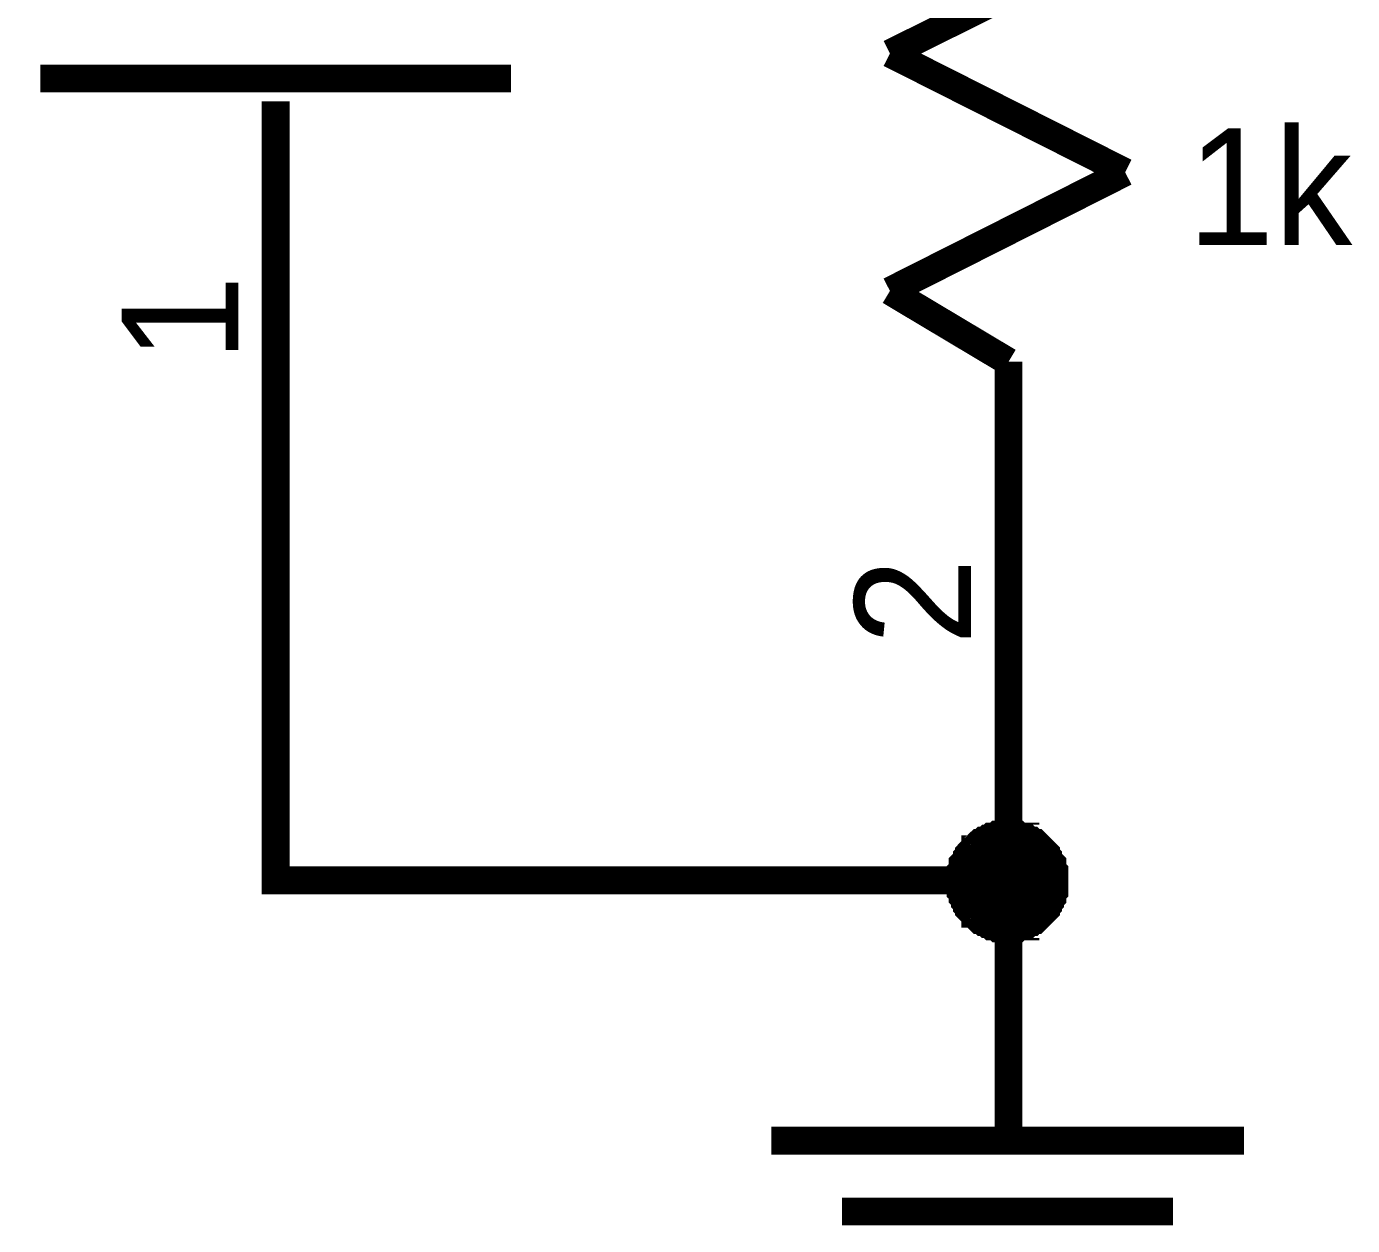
# Model space of a CAD drawing. Header units: millimetres. Extents: x 0 to 800, y 0 to 567.
# Drawn here: x 564.51 to 578.78, y 381.35 to 394.24 of the extents above; entities that cross this region are included whole.
import ezdxf

# ---------------------------------------------------------------- set-up
doc = ezdxf.new("R2010")
doc.units = ezdxf.units.MM
doc.layers.add('Sheet', color=255, linetype='Continuous')

msp = doc.modelspace()

# ---------------------------------------------------------------- linework, layer by layer
at = {"layer": 'Sheet'}
for points, const_width in [([(573.801, 393.95), (576.332, 395.204)], 0.3), ([(576.332, 392.673), (573.801, 393.95)], 0.3), ([(569.724, 393.681), (564.662, 393.681)], 0.3), ([(567.193, 393.434), (567.193, 391.911)], 0.3), ([(567.193, 393.434), (567.193, 393.188)], 0.3), ([(573.801, 391.396), (576.332, 392.673)], 0.3), ([(567.193, 391.911), (567.193, 385.057), (575.077, 385.057)], 0.3), ([(575.077, 390.634), (573.801, 391.396)], 0.3), ([(575.077, 390.634), (575.077, 385.55)], 0.3), ([(575.077, 390.634), (575.077, 389.873)], 0.3), ([(574.562, 385.057), (574.562, 385.08), (574.562, 385.102), (574.562, 385.124), (574.562, 385.147), (574.585, 385.169), (574.585, 385.192), (574.585, 385.236), (574.607, 385.259), (574.607, 385.259), (574.629, 385.281), (574.629, 385.304), (574.652, 385.326), (574.652, 385.348), (574.674, 385.371), (574.697, 385.393), (574.719, 385.393), (574.719, 385.416), (574.741, 385.438), (574.764, 385.46), (574.786, 385.46), (574.809, 385.483), (574.831, 385.483), (574.853, 385.505), (574.876, 385.505), (574.898, 385.528), (574.921, 385.528), (574.943, 385.528), (574.965, 385.55), (574.988, 385.55), (575.033, 385.55), (575.055, 385.55), (575.077, 385.55)], 0.3), ([(574.562, 385.057), (574.562, 385.08), (574.562, 385.102), (574.562, 385.124), (574.562, 385.147), (574.585, 385.169), (574.585, 385.192), (574.585, 385.236), (574.607, 385.259), (574.607, 385.259), (574.629, 385.281), (574.629, 385.304), (574.652, 385.326), (574.652, 385.348), (574.674, 385.371), (574.697, 385.393), (574.719, 385.393), (574.719, 385.416), (574.741, 385.438), (574.764, 385.46), (574.786, 385.46), (574.809, 385.483), (574.831, 385.483), (574.853, 385.505), (574.876, 385.505), (574.898, 385.528), (574.921, 385.528), (574.943, 385.528), (574.965, 385.55), (574.988, 385.55), (575.033, 385.55), (575.055, 385.55), (575.077, 385.55)], 0.3), ([(574.562, 385.057), (574.562, 385.08), (574.562, 385.102), (574.562, 385.124), (574.562, 385.147), (574.585, 385.169), (574.585, 385.192), (574.585, 385.236), (574.607, 385.259), (574.607, 385.259), (574.629, 385.281), (574.629, 385.304), (574.652, 385.326), (574.652, 385.348), (574.674, 385.371), (574.697, 385.393), (574.719, 385.393), (574.719, 385.416), (574.741, 385.438), (574.764, 385.46), (574.786, 385.46), (574.809, 385.483), (574.831, 385.483), (574.853, 385.505), (574.876, 385.505), (574.898, 385.528), (574.921, 385.528), (574.943, 385.528), (574.965, 385.55), (574.988, 385.55), (575.033, 385.55), (575.055, 385.55), (575.077, 385.55)], 0.3), ([(574.562, 385.057), (574.562, 385.08), (574.562, 385.102), (574.562, 385.124), (574.562, 385.147), (574.585, 385.169), (574.585, 385.192), (574.585, 385.236), (574.607, 385.259), (574.607, 385.259), (574.629, 385.281), (574.629, 385.304), (574.652, 385.326), (574.652, 385.348), (574.674, 385.371), (574.697, 385.393), (574.719, 385.393), (574.719, 385.416), (574.741, 385.438), (574.764, 385.46), (574.786, 385.46), (574.809, 385.483), (574.831, 385.483), (574.853, 385.505), (574.876, 385.505), (574.898, 385.528), (574.921, 385.528), (574.943, 385.528), (574.965, 385.55), (574.988, 385.55), (575.033, 385.55), (575.055, 385.55), (575.077, 385.55)], 0.3), ([(575.077, 385.55), (575.077, 385.057), (575.077, 384.788)], 0.3), ([(575.077, 385.55), (575.077, 385.55)], 0.3), ([(575.077, 385.55), (575.1, 385.55), (575.122, 385.55), (575.145, 385.55), (575.167, 385.55), (575.189, 385.528), (575.212, 385.528), (575.257, 385.528), (575.257, 385.505), (575.279, 385.505), (575.301, 385.483), (575.324, 385.483), (575.346, 385.46), (575.369, 385.46), (575.391, 385.438), (575.413, 385.416), (575.436, 385.393), (575.436, 385.393), (575.458, 385.371), (575.481, 385.348), (575.481, 385.326), (575.503, 385.304), (575.503, 385.281), (575.525, 385.259), (575.525, 385.259), (575.548, 385.236), (575.548, 385.192), (575.548, 385.169), (575.57, 385.147), (575.57, 385.124), (575.57, 385.102), (575.57, 385.08), (575.57, 385.057)], 0.3), ([(575.077, 385.55), (575.077, 385.55)], 0.3), ([(575.077, 385.55), (575.1, 385.55), (575.122, 385.55), (575.145, 385.55), (575.167, 385.55), (575.189, 385.528), (575.212, 385.528), (575.257, 385.528), (575.257, 385.505), (575.279, 385.505), (575.301, 385.483), (575.324, 385.483), (575.346, 385.46), (575.369, 385.46), (575.391, 385.438), (575.413, 385.416), (575.436, 385.393), (575.436, 385.393), (575.458, 385.371), (575.481, 385.348), (575.481, 385.326), (575.503, 385.304), (575.503, 385.281), (575.525, 385.259), (575.525, 385.259), (575.548, 385.236), (575.548, 385.192), (575.548, 385.169), (575.57, 385.147), (575.57, 385.124), (575.57, 385.102), (575.57, 385.08), (575.57, 385.057)], 0.3), ([(575.077, 385.55), (575.077, 385.55)], 0.3), ([(575.077, 385.55), (575.1, 385.55), (575.122, 385.55), (575.145, 385.55), (575.167, 385.55), (575.189, 385.528), (575.212, 385.528), (575.257, 385.528), (575.257, 385.505), (575.279, 385.505), (575.301, 385.483), (575.324, 385.483), (575.346, 385.46), (575.369, 385.46), (575.391, 385.438), (575.413, 385.416), (575.436, 385.393), (575.436, 385.393), (575.458, 385.371), (575.481, 385.348), (575.481, 385.326), (575.503, 385.304), (575.503, 385.281), (575.525, 385.259), (575.525, 385.259), (575.548, 385.236), (575.548, 385.192), (575.548, 385.169), (575.57, 385.147), (575.57, 385.124), (575.57, 385.102), (575.57, 385.08), (575.57, 385.057)], 0.3), ([(575.077, 385.55), (575.077, 385.55)], 0.3), ([(575.077, 385.55), (575.1, 385.55), (575.122, 385.55), (575.145, 385.55), (575.167, 385.55), (575.189, 385.528), (575.212, 385.528), (575.257, 385.528), (575.257, 385.505), (575.279, 385.505), (575.301, 385.483), (575.324, 385.483), (575.346, 385.46), (575.369, 385.46), (575.391, 385.438), (575.413, 385.416), (575.436, 385.393), (575.436, 385.393), (575.458, 385.371), (575.481, 385.348), (575.481, 385.326), (575.503, 385.304), (575.503, 385.281), (575.525, 385.259), (575.525, 385.259), (575.548, 385.236), (575.548, 385.192), (575.548, 385.169), (575.57, 385.147), (575.57, 385.124), (575.57, 385.102), (575.57, 385.08), (575.57, 385.057)], 0.3), ([(574.562, 385.057), (574.562, 385.08), (574.562, 385.102), (574.562, 385.124), (574.562, 385.147), (574.585, 385.169), (574.585, 385.192), (574.585, 385.236), (574.607, 385.259), (574.607, 385.259), (574.629, 385.281), (574.629, 385.304), (574.652, 385.326), (574.652, 385.348), (574.674, 385.371), (574.697, 385.393), (574.719, 385.393), (574.719, 385.416), (574.741, 385.438), (574.764, 385.46), (574.786, 385.46), (574.809, 385.483), (574.831, 385.483), (574.853, 385.505), (574.876, 385.505), (574.898, 385.528), (574.921, 385.528), (574.943, 385.528), (574.965, 385.55), (574.988, 385.55), (575.033, 385.55), (575.055, 385.55), (575.077, 385.55)], 0.0991), ([(574.562, 385.057), (574.562, 385.08), (574.562, 385.102), (574.562, 385.124), (574.562, 385.147), (574.585, 385.169), (574.585, 385.192), (574.585, 385.236), (574.607, 385.259), (574.607, 385.259), (574.629, 385.281), (574.629, 385.304), (574.652, 385.326), (574.652, 385.348), (574.674, 385.371), (574.697, 385.393), (574.719, 385.393), (574.719, 385.416), (574.741, 385.438), (574.764, 385.46), (574.786, 385.46), (574.809, 385.483), (574.831, 385.483), (574.853, 385.505), (574.876, 385.505), (574.898, 385.528), (574.921, 385.528), (574.943, 385.528), (574.965, 385.55), (574.988, 385.55), (575.033, 385.55), (575.055, 385.55), (575.077, 385.55)], 0.0991), ([(574.562, 385.057), (574.562, 385.08), (574.562, 385.102), (574.562, 385.124), (574.562, 385.147), (574.585, 385.169), (574.585, 385.192), (574.585, 385.236), (574.607, 385.259), (574.607, 385.259), (574.629, 385.281), (574.629, 385.304), (574.652, 385.326), (574.652, 385.348), (574.674, 385.371), (574.697, 385.393), (574.719, 385.393), (574.719, 385.416), (574.741, 385.438), (574.764, 385.46), (574.786, 385.46), (574.809, 385.483), (574.831, 385.483), (574.853, 385.505), (574.876, 385.505), (574.898, 385.528), (574.921, 385.528), (574.943, 385.528), (574.965, 385.55), (574.988, 385.55), (575.033, 385.55), (575.055, 385.55), (575.077, 385.55)], 0.0991), ([(574.562, 385.057), (574.562, 385.08), (574.562, 385.102), (574.562, 385.124), (574.562, 385.147), (574.585, 385.169), (574.585, 385.192), (574.585, 385.236), (574.607, 385.259), (574.607, 385.259), (574.629, 385.281), (574.629, 385.304), (574.652, 385.326), (574.652, 385.348), (574.674, 385.371), (574.697, 385.393), (574.719, 385.393), (574.719, 385.416), (574.741, 385.438), (574.764, 385.46), (574.786, 385.46), (574.809, 385.483), (574.831, 385.483), (574.853, 385.505), (574.876, 385.505), (574.898, 385.528), (574.921, 385.528), (574.943, 385.528), (574.965, 385.55), (574.988, 385.55), (575.033, 385.55), (575.055, 385.55), (575.077, 385.55)], 0.0991), ([(575.077, 385.55), (575.077, 385.55)], 0.0991), ([(575.077, 385.55), (575.1, 385.55), (575.122, 385.55), (575.145, 385.55), (575.167, 385.55), (575.189, 385.528), (575.212, 385.528), (575.257, 385.528), (575.257, 385.505), (575.279, 385.505), (575.301, 385.483), (575.324, 385.483), (575.346, 385.46), (575.369, 385.46), (575.391, 385.438), (575.413, 385.416), (575.436, 385.393), (575.436, 385.393), (575.458, 385.371), (575.481, 385.348), (575.481, 385.326), (575.503, 385.304), (575.503, 385.281), (575.525, 385.259), (575.525, 385.259), (575.548, 385.236), (575.548, 385.192), (575.548, 385.169), (575.57, 385.147), (575.57, 385.124), (575.57, 385.102), (575.57, 385.08), (575.57, 385.057)], 0.0991), ([(575.077, 385.55), (575.077, 385.55)], 0.0991), ([(575.077, 385.55), (575.1, 385.55), (575.122, 385.55), (575.145, 385.55), (575.167, 385.55), (575.189, 385.528), (575.212, 385.528), (575.257, 385.528), (575.257, 385.505), (575.279, 385.505), (575.301, 385.483), (575.324, 385.483), (575.346, 385.46), (575.369, 385.46), (575.391, 385.438), (575.413, 385.416), (575.436, 385.393), (575.436, 385.393), (575.458, 385.371), (575.481, 385.348), (575.481, 385.326), (575.503, 385.304), (575.503, 385.281), (575.525, 385.259), (575.525, 385.259), (575.548, 385.236), (575.548, 385.192), (575.548, 385.169), (575.57, 385.147), (575.57, 385.124), (575.57, 385.102), (575.57, 385.08), (575.57, 385.057)], 0.0991), ([(575.077, 385.55), (575.077, 385.55)], 0.0991), ([(575.077, 385.55), (575.1, 385.55), (575.122, 385.55), (575.145, 385.55), (575.167, 385.55), (575.189, 385.528), (575.212, 385.528), (575.257, 385.528), (575.257, 385.505), (575.279, 385.505), (575.301, 385.483), (575.324, 385.483), (575.346, 385.46), (575.369, 385.46), (575.391, 385.438), (575.413, 385.416), (575.436, 385.393), (575.436, 385.393), (575.458, 385.371), (575.481, 385.348), (575.481, 385.326), (575.503, 385.304), (575.503, 385.281), (575.525, 385.259), (575.525, 385.259), (575.548, 385.236), (575.548, 385.192), (575.548, 385.169), (575.57, 385.147), (575.57, 385.124), (575.57, 385.102), (575.57, 385.08), (575.57, 385.057)], 0.0991), ([(575.077, 385.55), (575.077, 385.55)], 0.0991), ([(575.077, 385.55), (575.1, 385.55), (575.122, 385.55), (575.145, 385.55), (575.167, 385.55), (575.189, 385.528), (575.212, 385.528), (575.257, 385.528), (575.257, 385.505), (575.279, 385.505), (575.301, 385.483), (575.324, 385.483), (575.346, 385.46), (575.369, 385.46), (575.391, 385.438), (575.413, 385.416), (575.436, 385.393), (575.436, 385.393), (575.458, 385.371), (575.481, 385.348), (575.481, 385.326), (575.503, 385.304), (575.503, 385.281), (575.525, 385.259), (575.525, 385.259), (575.548, 385.236), (575.548, 385.192), (575.548, 385.169), (575.57, 385.147), (575.57, 385.124), (575.57, 385.102), (575.57, 385.08), (575.57, 385.057)], 0.0991), ([(575.077, 384.542), (575.055, 384.542), (575.033, 384.542), (574.988, 384.542), (574.965, 384.542), (574.943, 384.564), (574.921, 384.564), (574.898, 384.564), (574.876, 384.587), (574.853, 384.587), (574.831, 384.609), (574.809, 384.609), (574.786, 384.632), (574.764, 384.632), (574.741, 384.654), (574.719, 384.676), (574.719, 384.699), (574.697, 384.699), (574.674, 384.721), (574.652, 384.744), (574.652, 384.766), (574.629, 384.788), (574.629, 384.811), (574.607, 384.833), (574.607, 384.856), (574.585, 384.878), (574.585, 384.9), (574.585, 384.923), (574.562, 384.945), (574.562, 384.968), (574.562, 385.012), (574.562, 385.035), (574.562, 385.057)], 0.3), ([(574.562, 385.057), (574.562, 385.057)], 0.3), ([(575.077, 384.542), (575.055, 384.542), (575.033, 384.542), (574.988, 384.542), (574.965, 384.542), (574.943, 384.564), (574.921, 384.564), (574.898, 384.564), (574.876, 384.587), (574.853, 384.587), (574.831, 384.609), (574.809, 384.609), (574.786, 384.632), (574.764, 384.632), (574.741, 384.654), (574.719, 384.676), (574.719, 384.699), (574.697, 384.699), (574.674, 384.721), (574.652, 384.744), (574.652, 384.766), (574.629, 384.788), (574.629, 384.811), (574.607, 384.833), (574.607, 384.856), (574.585, 384.878), (574.585, 384.9), (574.585, 384.923), (574.562, 384.945), (574.562, 384.968), (574.562, 385.012), (574.562, 385.035), (574.562, 385.057)], 0.3), ([(574.562, 385.057), (574.562, 385.057)], 0.3), ([(575.077, 384.542), (575.055, 384.542), (575.033, 384.542), (574.988, 384.542), (574.965, 384.542), (574.943, 384.564), (574.921, 384.564), (574.898, 384.564), (574.876, 384.587), (574.853, 384.587), (574.831, 384.609), (574.809, 384.609), (574.786, 384.632), (574.764, 384.632), (574.741, 384.654), (574.719, 384.676), (574.719, 384.699), (574.697, 384.699), (574.674, 384.721), (574.652, 384.744), (574.652, 384.766), (574.629, 384.788), (574.629, 384.811), (574.607, 384.833), (574.607, 384.856), (574.585, 384.878), (574.585, 384.9), (574.585, 384.923), (574.562, 384.945), (574.562, 384.968), (574.562, 385.012), (574.562, 385.035), (574.562, 385.057)], 0.3), ([(574.562, 385.057), (574.562, 385.057)], 0.3), ([(575.077, 384.542), (575.055, 384.542), (575.033, 384.542), (574.988, 384.542), (574.965, 384.542), (574.943, 384.564), (574.921, 384.564), (574.898, 384.564), (574.876, 384.587), (574.853, 384.587), (574.831, 384.609), (574.809, 384.609), (574.786, 384.632), (574.764, 384.632), (574.741, 384.654), (574.719, 384.676), (574.719, 384.699), (574.697, 384.699), (574.674, 384.721), (574.652, 384.744), (574.652, 384.766), (574.629, 384.788), (574.629, 384.811), (574.607, 384.833), (574.607, 384.856), (574.585, 384.878), (574.585, 384.9), (574.585, 384.923), (574.562, 384.945), (574.562, 384.968), (574.562, 385.012), (574.562, 385.035), (574.562, 385.057)], 0.3), ([(574.562, 385.057), (574.562, 385.057)], 0.3), ([(575.57, 385.057), (575.57, 385.035), (575.57, 385.012), (575.57, 384.968), (575.57, 384.945), (575.548, 384.923), (575.548, 384.9), (575.548, 384.878), (575.525, 384.856), (575.525, 384.833), (575.503, 384.811), (575.503, 384.788), (575.481, 384.766), (575.481, 384.744), (575.458, 384.721), (575.436, 384.699), (575.436, 384.699), (575.413, 384.676), (575.391, 384.654), (575.369, 384.632), (575.346, 384.632), (575.324, 384.609), (575.301, 384.609), (575.279, 384.587), (575.257, 384.587), (575.257, 384.564), (575.212, 384.564), (575.189, 384.564), (575.167, 384.542), (575.145, 384.542), (575.122, 384.542), (575.1, 384.542), (575.077, 384.542)], 0.3), ([(575.57, 385.057), (575.57, 385.035), (575.57, 385.012), (575.57, 384.968), (575.57, 384.945), (575.548, 384.923), (575.548, 384.9), (575.548, 384.878), (575.525, 384.856), (575.525, 384.833), (575.503, 384.811), (575.503, 384.788), (575.481, 384.766), (575.481, 384.744), (575.458, 384.721), (575.436, 384.699), (575.436, 384.699), (575.413, 384.676), (575.391, 384.654), (575.369, 384.632), (575.346, 384.632), (575.324, 384.609), (575.301, 384.609), (575.279, 384.587), (575.257, 384.587), (575.257, 384.564), (575.212, 384.564), (575.189, 384.564), (575.167, 384.542), (575.145, 384.542), (575.122, 384.542), (575.1, 384.542), (575.077, 384.542)], 0.3), ([(575.57, 385.057), (575.57, 385.035), (575.57, 385.012), (575.57, 384.968), (575.57, 384.945), (575.548, 384.923), (575.548, 384.9), (575.548, 384.878), (575.525, 384.856), (575.525, 384.833), (575.503, 384.811), (575.503, 384.788), (575.481, 384.766), (575.481, 384.744), (575.458, 384.721), (575.436, 384.699), (575.436, 384.699), (575.413, 384.676), (575.391, 384.654), (575.369, 384.632), (575.346, 384.632), (575.324, 384.609), (575.301, 384.609), (575.279, 384.587), (575.257, 384.587), (575.257, 384.564), (575.212, 384.564), (575.189, 384.564), (575.167, 384.542), (575.145, 384.542), (575.122, 384.542), (575.1, 384.542), (575.077, 384.542)], 0.3), ([(575.57, 385.057), (575.57, 385.035), (575.57, 385.012), (575.57, 384.968), (575.57, 384.945), (575.548, 384.923), (575.548, 384.9), (575.548, 384.878), (575.525, 384.856), (575.525, 384.833), (575.503, 384.811), (575.503, 384.788), (575.481, 384.766), (575.481, 384.744), (575.458, 384.721), (575.436, 384.699), (575.436, 384.699), (575.413, 384.676), (575.391, 384.654), (575.369, 384.632), (575.346, 384.632), (575.324, 384.609), (575.301, 384.609), (575.279, 384.587), (575.257, 384.587), (575.257, 384.564), (575.212, 384.564), (575.189, 384.564), (575.167, 384.542), (575.145, 384.542), (575.122, 384.542), (575.1, 384.542), (575.077, 384.542)], 0.3), ([(575.57, 385.057), (575.57, 385.057), (575.57, 385.057), (575.57, 385.057), (575.57, 385.057), (575.57, 385.057), (575.57, 385.057), (575.57, 385.057), (575.57, 385.057), (575.57, 385.057), (575.57, 385.057), (575.57, 385.057), (575.57, 385.057), (575.57, 385.057), (575.57, 385.057), (575.57, 385.057), (575.57, 385.057), (575.57, 385.057), (575.57, 385.057), (575.57, 385.057), (575.57, 385.057), (575.57, 385.057), (575.57, 385.057), (575.57, 385.057), (575.57, 385.057), (575.57, 385.057), (575.57, 385.057), (575.57, 385.057), (575.57, 385.057), (575.57, 385.057), (575.57, 385.057), (575.57, 385.057), (575.57, 385.057)], 0.3), ([(575.57, 385.057), (575.57, 385.057)], 0.3), ([(575.57, 385.057), (575.57, 385.057), (575.57, 385.057), (575.57, 385.057), (575.57, 385.057), (575.57, 385.057), (575.57, 385.057), (575.57, 385.057), (575.57, 385.057), (575.57, 385.057), (575.57, 385.057), (575.57, 385.057), (575.57, 385.057), (575.57, 385.057), (575.57, 385.057), (575.57, 385.057), (575.57, 385.057), (575.57, 385.057), (575.57, 385.057), (575.57, 385.057), (575.57, 385.057), (575.57, 385.057), (575.57, 385.057), (575.57, 385.057), (575.57, 385.057), (575.57, 385.057), (575.57, 385.057), (575.57, 385.057), (575.57, 385.057), (575.57, 385.057), (575.57, 385.057), (575.57, 385.057), (575.57, 385.057)], 0.3), ([(575.57, 385.057), (575.57, 385.057)], 0.3), ([(575.57, 385.057), (575.57, 385.057), (575.57, 385.057), (575.57, 385.057), (575.57, 385.057), (575.57, 385.057), (575.57, 385.057), (575.57, 385.057), (575.57, 385.057), (575.57, 385.057), (575.57, 385.057), (575.57, 385.057), (575.57, 385.057), (575.57, 385.057), (575.57, 385.057), (575.57, 385.057), (575.57, 385.057), (575.57, 385.057), (575.57, 385.057), (575.57, 385.057), (575.57, 385.057), (575.57, 385.057), (575.57, 385.057), (575.57, 385.057), (575.57, 385.057), (575.57, 385.057), (575.57, 385.057), (575.57, 385.057), (575.57, 385.057), (575.57, 385.057), (575.57, 385.057), (575.57, 385.057), (575.57, 385.057)], 0.3), ([(575.57, 385.057), (575.57, 385.057)], 0.3), ([(575.57, 385.057), (575.57, 385.057), (575.57, 385.057), (575.57, 385.057), (575.57, 385.057), (575.57, 385.057), (575.57, 385.057), (575.57, 385.057), (575.57, 385.057), (575.57, 385.057), (575.57, 385.057), (575.57, 385.057), (575.57, 385.057), (575.57, 385.057), (575.57, 385.057), (575.57, 385.057), (575.57, 385.057), (575.57, 385.057), (575.57, 385.057), (575.57, 385.057), (575.57, 385.057), (575.57, 385.057), (575.57, 385.057), (575.57, 385.057), (575.57, 385.057), (575.57, 385.057), (575.57, 385.057), (575.57, 385.057), (575.57, 385.057), (575.57, 385.057), (575.57, 385.057), (575.57, 385.057), (575.57, 385.057)], 0.3), ([(575.57, 385.057), (575.57, 385.057)], 0.3), ([(575.077, 384.542), (575.055, 384.542), (575.033, 384.542), (574.988, 384.542), (574.965, 384.542), (574.943, 384.564), (574.921, 384.564), (574.898, 384.564), (574.876, 384.587), (574.853, 384.587), (574.831, 384.609), (574.809, 384.609), (574.786, 384.632), (574.764, 384.632), (574.741, 384.654), (574.719, 384.676), (574.719, 384.699), (574.697, 384.699), (574.674, 384.721), (574.652, 384.744), (574.652, 384.766), (574.629, 384.788), (574.629, 384.811), (574.607, 384.833), (574.607, 384.856), (574.585, 384.878), (574.585, 384.9), (574.585, 384.923), (574.562, 384.945), (574.562, 384.968), (574.562, 385.012), (574.562, 385.035), (574.562, 385.057)], 0.0991), ([(574.562, 385.057), (574.562, 385.057)], 0.0991), ([(575.077, 384.542), (575.055, 384.542), (575.033, 384.542), (574.988, 384.542), (574.965, 384.542), (574.943, 384.564), (574.921, 384.564), (574.898, 384.564), (574.876, 384.587), (574.853, 384.587), (574.831, 384.609), (574.809, 384.609), (574.786, 384.632), (574.764, 384.632), (574.741, 384.654), (574.719, 384.676), (574.719, 384.699), (574.697, 384.699), (574.674, 384.721), (574.652, 384.744), (574.652, 384.766), (574.629, 384.788), (574.629, 384.811), (574.607, 384.833), (574.607, 384.856), (574.585, 384.878), (574.585, 384.9), (574.585, 384.923), (574.562, 384.945), (574.562, 384.968), (574.562, 385.012), (574.562, 385.035), (574.562, 385.057)], 0.0991), ([(574.562, 385.057), (574.562, 385.057)], 0.0991), ([(575.077, 384.542), (575.055, 384.542), (575.033, 384.542), (574.988, 384.542), (574.965, 384.542), (574.943, 384.564), (574.921, 384.564), (574.898, 384.564), (574.876, 384.587), (574.853, 384.587), (574.831, 384.609), (574.809, 384.609), (574.786, 384.632), (574.764, 384.632), (574.741, 384.654), (574.719, 384.676), (574.719, 384.699), (574.697, 384.699), (574.674, 384.721), (574.652, 384.744), (574.652, 384.766), (574.629, 384.788), (574.629, 384.811), (574.607, 384.833), (574.607, 384.856), (574.585, 384.878), (574.585, 384.9), (574.585, 384.923), (574.562, 384.945), (574.562, 384.968), (574.562, 385.012), (574.562, 385.035), (574.562, 385.057)], 0.0991), ([(574.562, 385.057), (574.562, 385.057)], 0.0991), ([(575.077, 384.542), (575.055, 384.542), (575.033, 384.542), (574.988, 384.542), (574.965, 384.542), (574.943, 384.564), (574.921, 384.564), (574.898, 384.564), (574.876, 384.587), (574.853, 384.587), (574.831, 384.609), (574.809, 384.609), (574.786, 384.632), (574.764, 384.632), (574.741, 384.654), (574.719, 384.676), (574.719, 384.699), (574.697, 384.699), (574.674, 384.721), (574.652, 384.744), (574.652, 384.766), (574.629, 384.788), (574.629, 384.811), (574.607, 384.833), (574.607, 384.856), (574.585, 384.878), (574.585, 384.9), (574.585, 384.923), (574.562, 384.945), (574.562, 384.968), (574.562, 385.012), (574.562, 385.035), (574.562, 385.057)], 0.0991), ([(574.562, 385.057), (574.562, 385.057)], 0.0991), ([(575.57, 385.057), (575.57, 385.035), (575.57, 385.012), (575.57, 384.968), (575.57, 384.945), (575.548, 384.923), (575.548, 384.9), (575.548, 384.878), (575.525, 384.856), (575.525, 384.833), (575.503, 384.811), (575.503, 384.788), (575.481, 384.766), (575.481, 384.744), (575.458, 384.721), (575.436, 384.699), (575.436, 384.699), (575.413, 384.676), (575.391, 384.654), (575.369, 384.632), (575.346, 384.632), (575.324, 384.609), (575.301, 384.609), (575.279, 384.587), (575.257, 384.587), (575.257, 384.564), (575.212, 384.564), (575.189, 384.564), (575.167, 384.542), (575.145, 384.542), (575.122, 384.542), (575.1, 384.542), (575.077, 384.542)], 0.0991), ([(575.57, 385.057), (575.57, 385.035), (575.57, 385.012), (575.57, 384.968), (575.57, 384.945), (575.548, 384.923), (575.548, 384.9), (575.548, 384.878), (575.525, 384.856), (575.525, 384.833), (575.503, 384.811), (575.503, 384.788), (575.481, 384.766), (575.481, 384.744), (575.458, 384.721), (575.436, 384.699), (575.436, 384.699), (575.413, 384.676), (575.391, 384.654), (575.369, 384.632), (575.346, 384.632), (575.324, 384.609), (575.301, 384.609), (575.279, 384.587), (575.257, 384.587), (575.257, 384.564), (575.212, 384.564), (575.189, 384.564), (575.167, 384.542), (575.145, 384.542), (575.122, 384.542), (575.1, 384.542), (575.077, 384.542)], 0.0991), ([(575.57, 385.057), (575.57, 385.035), (575.57, 385.012), (575.57, 384.968), (575.57, 384.945), (575.548, 384.923), (575.548, 384.9), (575.548, 384.878), (575.525, 384.856), (575.525, 384.833), (575.503, 384.811), (575.503, 384.788), (575.481, 384.766), (575.481, 384.744), (575.458, 384.721), (575.436, 384.699), (575.436, 384.699), (575.413, 384.676), (575.391, 384.654), (575.369, 384.632), (575.346, 384.632), (575.324, 384.609), (575.301, 384.609), (575.279, 384.587), (575.257, 384.587), (575.257, 384.564), (575.212, 384.564), (575.189, 384.564), (575.167, 384.542), (575.145, 384.542), (575.122, 384.542), (575.1, 384.542), (575.077, 384.542)], 0.0991), ([(575.57, 385.057), (575.57, 385.035), (575.57, 385.012), (575.57, 384.968), (575.57, 384.945), (575.548, 384.923), (575.548, 384.9), (575.548, 384.878), (575.525, 384.856), (575.525, 384.833), (575.503, 384.811), (575.503, 384.788), (575.481, 384.766), (575.481, 384.744), (575.458, 384.721), (575.436, 384.699), (575.436, 384.699), (575.413, 384.676), (575.391, 384.654), (575.369, 384.632), (575.346, 384.632), (575.324, 384.609), (575.301, 384.609), (575.279, 384.587), (575.257, 384.587), (575.257, 384.564), (575.212, 384.564), (575.189, 384.564), (575.167, 384.542), (575.145, 384.542), (575.122, 384.542), (575.1, 384.542), (575.077, 384.542)], 0.0991), ([(575.57, 385.057), (575.57, 385.057), (575.57, 385.057), (575.57, 385.057), (575.57, 385.057), (575.57, 385.057), (575.57, 385.057), (575.57, 385.057), (575.57, 385.057), (575.57, 385.057), (575.57, 385.057), (575.57, 385.057), (575.57, 385.057), (575.57, 385.057), (575.57, 385.057), (575.57, 385.057), (575.57, 385.057), (575.57, 385.057), (575.57, 385.057), (575.57, 385.057), (575.57, 385.057), (575.57, 385.057), (575.57, 385.057), (575.57, 385.057), (575.57, 385.057), (575.57, 385.057), (575.57, 385.057), (575.57, 385.057), (575.57, 385.057), (575.57, 385.057), (575.57, 385.057), (575.57, 385.057), (575.57, 385.057)], 0.0991), ([(575.57, 385.057), (575.57, 385.057)], 0.0991), ([(575.57, 385.057), (575.57, 385.057), (575.57, 385.057), (575.57, 385.057), (575.57, 385.057), (575.57, 385.057), (575.57, 385.057), (575.57, 385.057), (575.57, 385.057), (575.57, 385.057), (575.57, 385.057), (575.57, 385.057), (575.57, 385.057), (575.57, 385.057), (575.57, 385.057), (575.57, 385.057), (575.57, 385.057), (575.57, 385.057), (575.57, 385.057), (575.57, 385.057), (575.57, 385.057), (575.57, 385.057), (575.57, 385.057), (575.57, 385.057), (575.57, 385.057), (575.57, 385.057), (575.57, 385.057), (575.57, 385.057), (575.57, 385.057), (575.57, 385.057), (575.57, 385.057), (575.57, 385.057), (575.57, 385.057)], 0.0991), ([(575.57, 385.057), (575.57, 385.057)], 0.0991), ([(575.57, 385.057), (575.57, 385.057), (575.57, 385.057), (575.57, 385.057), (575.57, 385.057), (575.57, 385.057), (575.57, 385.057), (575.57, 385.057), (575.57, 385.057), (575.57, 385.057), (575.57, 385.057), (575.57, 385.057), (575.57, 385.057), (575.57, 385.057), (575.57, 385.057), (575.57, 385.057), (575.57, 385.057), (575.57, 385.057), (575.57, 385.057), (575.57, 385.057), (575.57, 385.057), (575.57, 385.057), (575.57, 385.057), (575.57, 385.057), (575.57, 385.057), (575.57, 385.057), (575.57, 385.057), (575.57, 385.057), (575.57, 385.057), (575.57, 385.057), (575.57, 385.057), (575.57, 385.057), (575.57, 385.057)], 0.0991), ([(575.57, 385.057), (575.57, 385.057)], 0.0991), ([(575.57, 385.057), (575.57, 385.057), (575.57, 385.057), (575.57, 385.057), (575.57, 385.057), (575.57, 385.057), (575.57, 385.057), (575.57, 385.057), (575.57, 385.057), (575.57, 385.057), (575.57, 385.057), (575.57, 385.057), (575.57, 385.057), (575.57, 385.057), (575.57, 385.057), (575.57, 385.057), (575.57, 385.057), (575.57, 385.057), (575.57, 385.057), (575.57, 385.057), (575.57, 385.057), (575.57, 385.057), (575.57, 385.057), (575.57, 385.057), (575.57, 385.057), (575.57, 385.057), (575.57, 385.057), (575.57, 385.057), (575.57, 385.057), (575.57, 385.057), (575.57, 385.057), (575.57, 385.057), (575.57, 385.057)], 0.0991), ([(575.57, 385.057), (575.57, 385.057)], 0.0991), ([(575.077, 384.788), (575.077, 382.257)], 0.3), ([(572.524, 382.257), (577.609, 382.257)], 0.3), ([(573.286, 381.496), (576.847, 381.496)], 0.3)]:
    msp.add_lwpolyline(points, dxfattribs=dict(at, const_width=const_width))
at = {"layer": 'Sheet', "const_width": 0.508}
msp.add_lwpolyline([(574.802, 385.064, 1), (575.31, 385.064, 1)], format="xyb", close=True, dxfattribs=at)

# ---------------------------------------------------------------- texts
at = {"layer": 'Sheet'}
msp.add_text('1k', height=1.2543, dxfattribs=at).set_placement((577.004, 391.889))
for s, p in [('1', (566.79, 390.634)), ('2', (574.674, 387.588))]:
    msp.add_text(s, height=1.254, rotation=90, dxfattribs=at).set_placement(p)

doc.saveas('drawing.dxf')
